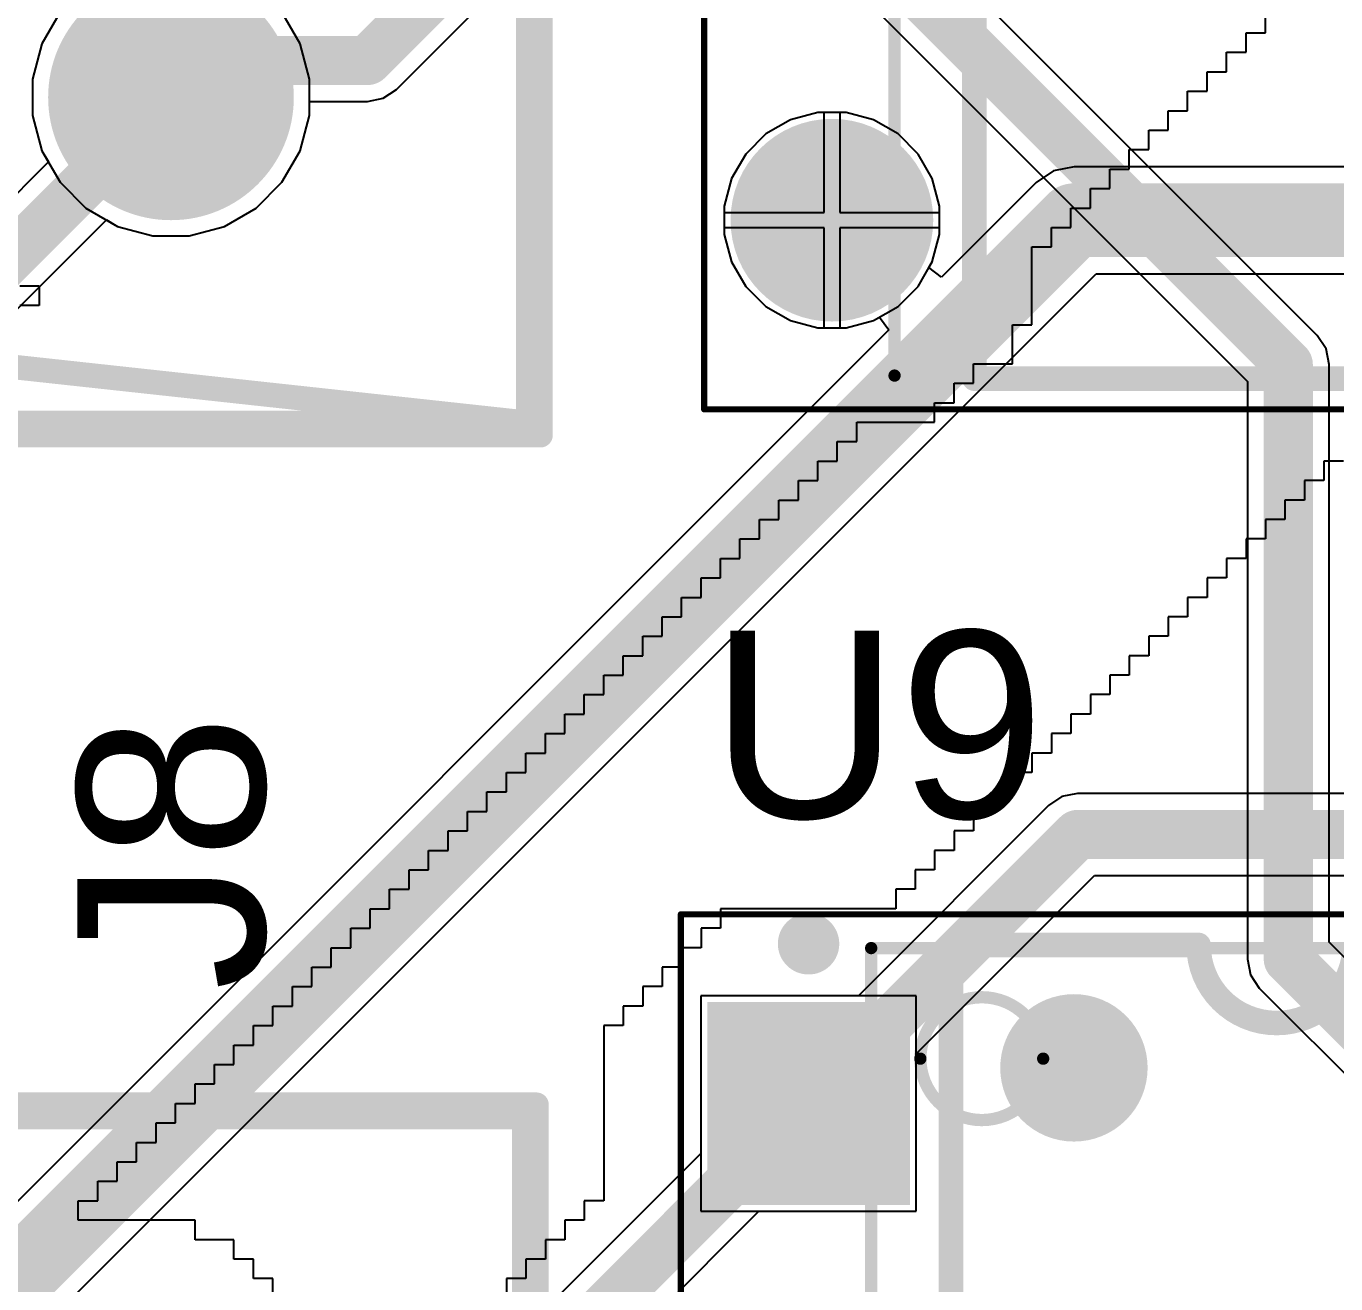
# Model space of a CAD drawing. Header units: inches. Extents: x 1.37 to 7.44, y 1.69 to 5.2.
# Drawn here: x 6.6071 to 7.0268, y 4.3048 to 4.7078 of the extents above; entities that cross this region are included whole.
import ezdxf

# ---------------------------------------------------------------- set-up
doc = ezdxf.new("R2010")
doc.units = ezdxf.units.IN
doc.header["$MEASUREMENT"] = 0
for name, color, linetype in [('Bottom Layer', 5, 'Continuous'), ('Bottom Overlay', 54, 'Continuous'), ('Bottom Solder', 6, 'Continuous'), ('Multi-Layer', 9, 'Continuous'), ('Pad Holes', 156, 'Continuous'), ('Top 3D Body', 56, 'Continuous'), ('Top Assembly', 56, 'Continuous'), ('Top Component Center', 56, 'Continuous'), ('Top Courtyard', 56, 'Continuous'), ('Top Layer', 1, 'Continuous'), ('Top Overlay', 2, 'Continuous'), ('Top Solder', 216, 'Continuous')]:
    doc.layers.add(name, color=color, linetype=linetype)
doc.styles.add('Arial', font='', dxfattribs={"height": 0.2})
doc.styles.get('Arial').set_extended_font_data('Arial')

# ---------------------------------------------------------------- blocks, each defined once
blk = doc.blocks.new('P0008A_9')
at = {"layer": 'Bottom Layer'}
h = blk.add_hatch(color=5, dxfattribs=at)
edge = h.paths.add_edge_path()
edge.add_arc((-0.15, -0.15), 0.02953, 0, 360)
at = {"layer": 'Bottom Solder'}
h = blk.add_hatch(color=6, dxfattribs=at)
edge = h.paths.add_edge_path()
edge.add_arc((-0.15, -0.15), 0.03248, 0, 360)
at = {"layer": 'Multi-Layer'}
h = blk.add_hatch(color=9, dxfattribs=at)
edge = h.paths.add_edge_path()
edge.add_arc((-0.15, -0.15), 0.02953, 0, 360)
at = {"layer": 'Pad Holes'}
h = blk.add_hatch(color=7, dxfattribs=at)
edge = h.paths.add_edge_path()
edge.add_arc((-0.15, -0.15), 0.01772, 0, 360)
at = {"layer": 'Top Layer'}
h = blk.add_hatch(color=1, dxfattribs=at)
edge = h.paths.add_edge_path()
edge.add_arc((-0.15, -0.15), 0.02953, 0, 360)
at = {"layer": 'Top Solder'}
h = blk.add_hatch(color=216, dxfattribs=at)
edge = h.paths.add_edge_path()
edge.add_arc((-0.15, -0.15), 0.03248, 0, 360)
at = {"layer": 'Top 3D Body'}
for points in [[(-0.12992, -0.1998, 0.00394, 0.00394, 0), (-0.12992, 0.1998, 0.00394, 0.00394, 0)], [(-0.12992, -0.1998, 0.00394, 0.00394, 0), (0.12992, -0.1998, 0.00394, 0.00394, 0)]]:
    blk.add_lwpolyline(points, format="xyseb", dxfattribs=at)
blk.add_lwpolyline([(-0.13091, -0.1998, 0.00197, 0.00197, 1), (-0.12894, -0.1998, 0.00197, 0.00197, 1)], format="xyseb", close=True, dxfattribs=at)
blk.add_lwpolyline([(-0.13091, -0.1998, 0.00197, 0.00197, 1), (-0.12894, -0.1998, 0.00197, 0.00197, 1)], format="xyseb", close=True, dxfattribs=at)
at = {"layer": 'Top Courtyard'}
for points in [[(-0.19094, -0.21063, 0.00197, 0.00197, 0), (-0.19094, 0.21063, 0.00197, 0.00197, 0)], [(-0.19094, -0.21063, 0.00197, 0.00197, 0), (0.19094, -0.21063, 0.00197, 0.00197, 0)]]:
    blk.add_lwpolyline(points, format="xyseb", dxfattribs=at)
blk.add_lwpolyline([(-0.19144, -0.21063, 0.000984, 0.000984, 1), (-0.19045, -0.21063, 0.000984, 0.000984, 1)], format="xyseb", close=True, dxfattribs=at)
blk.add_lwpolyline([(-0.19144, -0.21063, 0.000984, 0.000984, 1), (-0.19045, -0.21063, 0.000984, 0.000984, 1)], format="xyseb", close=True, dxfattribs=at)
at = {"layer": 'Top Overlay'}
for points in [[(-0.10433, -0.20079, 0.00787, 0.00787, 0), (-0.10433, 0.20079, 0.00787, 0.00787, 0)], [(-0.10433, -0.20079, 0.00787, 0.00787, 0), (0.10433, -0.20079, 0.00787, 0.00787, 0)]]:
    blk.add_lwpolyline(points, format="xyseb", dxfattribs=at)
blk.add_lwpolyline([(-0.1063, -0.20079, 0.00394, 0.00394, 1), (-0.10236, -0.20079, 0.00394, 0.00394, 1)], format="xyseb", close=True, dxfattribs=at)
blk.add_lwpolyline([(-0.1063, -0.20079, 0.00394, 0.00394, 1), (-0.10236, -0.20079, 0.00394, 0.00394, 1)], format="xyseb", close=True, dxfattribs=at)
blk = doc.blocks.new('P0008A_10')
at = {"layer": 'Bottom Layer'}
blk.add_hatch(color=5, dxfattribs=at).paths.add_polyline_path([(-0.17953, 0.17953), (-0.12047, 0.17953), (-0.12047, 0.12047), (-0.17953, 0.12047)])
at = {"layer": 'Bottom Solder'}
blk.add_hatch(color=6, dxfattribs=at).paths.add_polyline_path([(-0.18248, 0.18248), (-0.11752, 0.18248), (-0.11752, 0.11752), (-0.18248, 0.11752)])
at = {"layer": 'Multi-Layer'}
blk.add_hatch(color=9, dxfattribs=at).paths.add_polyline_path([(-0.17953, 0.17953), (-0.12047, 0.17953), (-0.12047, 0.12047), (-0.17953, 0.12047)])
at = {"layer": 'Pad Holes'}
h = blk.add_hatch(color=7, dxfattribs=at)
edge = h.paths.add_edge_path()
edge.add_arc((-0.15, 0.15), 0.01772, 0, 360)
at = {"layer": 'Top Layer'}
blk.add_hatch(color=1, dxfattribs=at).paths.add_polyline_path([(-0.17953, 0.17953), (-0.12047, 0.17953), (-0.12047, 0.12047), (-0.17953, 0.12047)])
at = {"layer": 'Top Solder'}
blk.add_hatch(color=216, dxfattribs=at).paths.add_polyline_path([(-0.18248, 0.18248), (-0.11752, 0.18248), (-0.11752, 0.11752), (-0.18248, 0.11752)])
at = {"layer": 'Top 3D Body'}
for points in [[(-0.12992, -0.1998, 0.00394, 0.00394, 0), (-0.12992, 0.1998, 0.00394, 0.00394, 0)], [(-0.12992, 0.1998, 0.00394, 0.00394, 0), (0.12992, 0.1998, 0.00394, 0.00394, 0)]]:
    blk.add_lwpolyline(points, format="xyseb", dxfattribs=at)
for points in [[(-0.13091, 0.1998, 0.00197, 0.00197, 1), (-0.12894, 0.1998, 0.00197, 0.00197, 1)], [(-0.13091, 0.1998, 0.00197, 0.00197, 1), (-0.12894, 0.1998, 0.00197, 0.00197, 1)], [(-0.0748, 0.16437, 0.00394, 0.00394, 1), (-0.11417, 0.16437, 0.00394, 0.00394, 1)], [(-0.11516, 0.16437, 0.00197, 0.00197, 1), (-0.11319, 0.16437, 0.00197, 0.00197, 1)], [(-0.07579, 0.16437, 0.00197, 0.00197, 1), (-0.07382, 0.16437, 0.00197, 0.00197, 1)]]:
    blk.add_lwpolyline(points, format="xyseb", close=True, dxfattribs=at)
at = {"layer": 'Top Courtyard'}
for points in [[(-0.19094, -0.21063, 0.00197, 0.00197, 0), (-0.19094, 0.21063, 0.00197, 0.00197, 0)], [(-0.19094, 0.21063, 0.00197, 0.00197, 0), (0.19094, 0.21063, 0.00197, 0.00197, 0)]]:
    blk.add_lwpolyline(points, format="xyseb", dxfattribs=at)
blk.add_lwpolyline([(-0.19144, 0.21063, 0.000984, 0.000984, 1), (-0.19045, 0.21063, 0.000984, 0.000984, 1)], format="xyseb", close=True, dxfattribs=at)
blk.add_lwpolyline([(-0.19144, 0.21063, 0.000984, 0.000984, 1), (-0.19045, 0.21063, 0.000984, 0.000984, 1)], format="xyseb", close=True, dxfattribs=at)
at = {"layer": 'Top Overlay'}
for points in [[(-0.14508, 0.20118, 0.00984, 0.00984, 1), (-0.15492, 0.20118, 0.00984, 0.00984, 1)], [(-0.15738, 0.20118, 0.00492, 0.00492, 1), (-0.15246, 0.20118, 0.00492, 0.00492, 1)], [(-0.14754, 0.20118, 0.00492, 0.00492, 1), (-0.14262, 0.20118, 0.00492, 0.00492, 1)], [(-0.1063, 0.20079, 0.00394, 0.00394, 1), (-0.10236, 0.20079, 0.00394, 0.00394, 1)], [(-0.1063, 0.20079, 0.00394, 0.00394, 1), (-0.10236, 0.20079, 0.00394, 0.00394, 1)], [(-0.02697, 0.20079, 0.00394, 0.00394, 1), (-0.02303, 0.20079, 0.00394, 0.00394, 1)], [(-0.02697, 0.20079, 0.00394, 0.00394, 1), (-0.02303, 0.20079, 0.00394, 0.00394, 1)], [(-0.05315, 0.16142, 0.02362, 0.02362, 1), (-0.07677, 0.16142, 0.02362, 0.02362, 1)], [(-0.08268, 0.16142, 0.01181, 0.01181, 1), (-0.07087, 0.16142, 0.01181, 0.01181, 1)], [(-0.05906, 0.16142, 0.01181, 0.01181, 1), (-0.04724, 0.16142, 0.01181, 0.01181, 1)]]:
    blk.add_lwpolyline(points, format="xyseb", close=True, dxfattribs=at)
for points in [[(-0.10433, -0.20079, 0.00787, 0.00787, 0), (-0.10433, 0.20079, 0.00787, 0.00787, 0)], [(-0.10433, 0.20079, 0.00787, 0.00787, 0), (-0.025, 0.20079, 0.00787, 0.00787, 0)], [(0.025, 0.20079, 0.00787, 0.00787, -1), (-0.025, 0.20079, 0.00787, 0.00787, 0)]]:
    blk.add_lwpolyline(points, format="xyseb", dxfattribs=at)
blk = doc.blocks.new('FP_TO_220_P0A0015988_MFG_16')
at = {"layer": 'Bottom Layer'}
h = blk.add_hatch(color=5, dxfattribs=at)
edge = h.paths.add_edge_path()
edge.add_arc((-0.02392, -0.10039), 0.03937, 0, 360)
at = {"layer": 'Bottom Solder'}
h = blk.add_hatch(color=6, dxfattribs=at)
edge = h.paths.add_edge_path()
edge.add_arc((-0.02392, -0.10039), 0.03937, 0, 360)
at = {"layer": 'Multi-Layer'}
h = blk.add_hatch(color=9, dxfattribs=at)
edge = h.paths.add_edge_path()
edge.add_arc((-0.02392, -0.10039), 0.03937, 0, 360)
at = {"layer": 'Pad Holes'}
h = blk.add_hatch(color=7, dxfattribs=at)
edge = h.paths.add_edge_path()
edge.add_arc((-0.02392, -0.10039), 0.02559, 0, 360)
at = {"layer": 'Top Layer'}
h = blk.add_hatch(color=1, dxfattribs=at)
edge = h.paths.add_edge_path()
edge.add_arc((-0.02392, -0.10039), 0.03937, 0, 360)
at = {"layer": 'Top Solder'}
h = blk.add_hatch(color=216, dxfattribs=at)
edge = h.paths.add_edge_path()
edge.add_arc((-0.02392, -0.10039), 0.03937, 0, 360)
at = {"layer": 'Top 3D Body'}
for points in [[(0.09055, -0.20472, 0.00787, 0.00787, 0), (0.09055, 0.20472, 0.00787, 0.00787, 0)], [(-0.09055, -0.20472, 0.00787, 0.00787, 0), (0.09055, -0.20472, 0.00787, 0.00787, 0)]]:
    blk.add_lwpolyline(points, format="xyseb", dxfattribs=at)
blk.add_lwpolyline([(0.08858, -0.20472, 0.00394, 0.00394, 1), (0.09252, -0.20472, 0.00394, 0.00394, 1)], format="xyseb", close=True, dxfattribs=at)
blk.add_lwpolyline([(0.08858, -0.20472, 0.00394, 0.00394, 1), (0.09252, -0.20472, 0.00394, 0.00394, 1)], format="xyseb", close=True, dxfattribs=at)
at = {"layer": 'Top Assembly'}
for points in [[(0.09449, -0.20866, 0.00787, 0.00787, 0), (0.09449, 0.20866, 0.00787, 0.00787, 0)], [(-0.09449, -0.20866, 0.00787, 0.00787, 0), (0.09449, -0.20866, 0.00787, 0.00787, 0)]]:
    blk.add_lwpolyline(points, format="xyseb", dxfattribs=at)
blk.add_lwpolyline([(0.09252, -0.20866, 0.00394, 0.00394, 1), (0.09646, -0.20866, 0.00394, 0.00394, 1)], format="xyseb", close=True, dxfattribs=at)
blk.add_lwpolyline([(0.09252, -0.20866, 0.00394, 0.00394, 1), (0.09646, -0.20866, 0.00394, 0.00394, 1)], format="xyseb", close=True, dxfattribs=at)
at = {"layer": 'Top Courtyard'}
for points in [[(0.09449, -0.20866, 0.00787, 0.00787, 0), (0.09449, 0.20866, 0.00787, 0.00787, 0)], [(-0.09449, -0.20866, 0.00787, 0.00787, 0), (0.09449, -0.20866, 0.00787, 0.00787, 0)]]:
    blk.add_lwpolyline(points, format="xyseb", dxfattribs=at)
blk.add_lwpolyline([(0.09252, -0.20866, 0.00394, 0.00394, 1), (0.09646, -0.20866, 0.00394, 0.00394, 1)], format="xyseb", close=True, dxfattribs=at)
blk.add_lwpolyline([(0.09252, -0.20866, 0.00394, 0.00394, 1), (0.09646, -0.20866, 0.00394, 0.00394, 1)], format="xyseb", close=True, dxfattribs=at)
at = {"layer": 'Top Overlay'}
for points in [[(0.09055, -0.20472, 0.00787, 0.00787, 0), (0.09055, 0.20472, 0.00787, 0.00787, 0)], [(-0.09055, -0.18504, 0.00787, 0.00787, 0), (0.09055, -0.20472, 0.00787, 0.00787, 0)]]:
    blk.add_lwpolyline(points, format="xyseb", dxfattribs=at)
blk.add_lwpolyline([(0.08858, -0.20472, 0.00394, 0.00394, 1), (0.09252, -0.20472, 0.00394, 0.00394, 1)], format="xyseb", close=True, dxfattribs=at)
blk.add_lwpolyline([(0.08858, -0.20472, 0.00394, 0.00394, 1), (0.09252, -0.20472, 0.00394, 0.00394, 1)], format="xyseb", close=True, dxfattribs=at)
blk = doc.blocks.new('FP_B2B_XH_A_LF_SN_MFG_21')
at = {"layer": 'Bottom Layer'}
blk.add_hatch(color=5, dxfattribs=at).paths.add_polyline_path([(-0.07972, 0.05118), (-0.0187, 0.05118), (-0.0187, -0.00984), (-0.07972, -0.00984)])
h = blk.add_hatch(color=5, dxfattribs=at)
edge = h.paths.add_edge_path()
edge.add_arc((0.04921, 0.02067), 0.03051, 0, 360)
at = {"layer": 'Bottom Solder'}
blk.add_hatch(color=6, dxfattribs=at).paths.add_polyline_path([(-0.07972, 0.05118), (-0.0187, 0.05118), (-0.0187, -0.00984), (-0.07972, -0.00984)])
h = blk.add_hatch(color=6, dxfattribs=at)
edge = h.paths.add_edge_path()
edge.add_arc((0.04921, 0.02067), 0.03051, 0, 360)
at = {"layer": 'Multi-Layer'}
blk.add_hatch(color=9, dxfattribs=at).paths.add_polyline_path([(-0.07972, 0.05118), (-0.0187, 0.05118), (-0.0187, -0.00984), (-0.07972, -0.00984)])
h = blk.add_hatch(color=9, dxfattribs=at)
edge = h.paths.add_edge_path()
edge.add_arc((0.04921, 0.02067), 0.03051, 0, 360)
at = {"layer": 'Pad Holes'}
h = blk.add_hatch(color=7, dxfattribs=at)
edge = h.paths.add_edge_path()
edge.add_arc((-0.04921, 0.02067), 0.01969, 0, 360)
h = blk.add_hatch(color=7, dxfattribs=at)
edge = h.paths.add_edge_path()
edge.add_arc((0.04921, 0.02067), 0.01969, 0, 360)
at = {"layer": 'Top Layer'}
blk.add_hatch(color=1, dxfattribs=at).paths.add_polyline_path([(-0.07972, 0.05118), (-0.0187, 0.05118), (-0.0187, -0.00984), (-0.07972, -0.00984)])
h = blk.add_hatch(color=1, dxfattribs=at)
edge = h.paths.add_edge_path()
edge.add_arc((0.04921, 0.02067), 0.03051, 0, 360)
at = {"layer": 'Top Solder'}
blk.add_hatch(color=216, dxfattribs=at).paths.add_polyline_path([(-0.07972, 0.05118), (-0.0187, 0.05118), (-0.0187, -0.00984), (-0.07972, -0.00984)])
h = blk.add_hatch(color=216, dxfattribs=at)
edge = h.paths.add_edge_path()
edge.add_arc((0.04921, 0.02067), 0.03051, 0, 360)
at = {"layer": 'Top 3D Body'}
for points in [[(-0.14567, 0.11319, 0.00787, 0.00787, 0), (-0.14567, -0.11319, 0.00787, 0.00787, 0)], [(-0.14567, 0.11319, 0.00787, 0.00787, 0), (0.14567, 0.11319, 0.00787, 0.00787, 0)], [(0.14567, 0.11319, 0.00787, 0.00787, 0), (0.14567, -0.11319, 0.00787, 0.00787, 0)], [(-0.14567, -0.11319, 0.00787, 0.00787, 0), (0.14567, -0.11319, 0.00787, 0.00787, 0)]]:
    blk.add_lwpolyline(points, format="xyseb", dxfattribs=at)
for points in [[(-0.14764, 0.11319, 0.00394, 0.00394, 1), (-0.1437, 0.11319, 0.00394, 0.00394, 1)], [(-0.14764, 0.11319, 0.00394, 0.00394, 1), (-0.1437, 0.11319, 0.00394, 0.00394, 1)], [(0.1437, 0.11319, 0.00394, 0.00394, 1), (0.14764, 0.11319, 0.00394, 0.00394, 1)], [(0.1437, 0.11319, 0.00394, 0.00394, 1), (0.14764, 0.11319, 0.00394, 0.00394, 1)], [(-0.14764, -0.11319, 0.00394, 0.00394, 1), (-0.1437, -0.11319, 0.00394, 0.00394, 1)], [(-0.14764, -0.11319, 0.00394, 0.00394, 1), (-0.1437, -0.11319, 0.00394, 0.00394, 1)], [(0.1437, -0.11319, 0.00394, 0.00394, 1), (0.14764, -0.11319, 0.00394, 0.00394, 1)], [(0.1437, -0.11319, 0.00394, 0.00394, 1), (0.14764, -0.11319, 0.00394, 0.00394, 1)]]:
    blk.add_lwpolyline(points, format="xyseb", close=True, dxfattribs=at)
at = {"layer": 'Top Assembly'}
for points in [[(-0.14961, 0.11713, 0.00787, 0.00787, 0), (-0.14961, -0.11713, 0.00787, 0.00787, 0)], [(-0.14961, 0.11713, 0.00787, 0.00787, 0), (0.14961, 0.11713, 0.00787, 0.00787, 0)], [(0.14961, 0.11713, 0.00787, 0.00787, 0), (0.14961, -0.11713, 0.00787, 0.00787, 0)], [(-0.14961, -0.11713, 0.00787, 0.00787, 0), (0.14961, -0.11713, 0.00787, 0.00787, 0)]]:
    blk.add_lwpolyline(points, format="xyseb", dxfattribs=at)
for points in [[(-0.15157, 0.11713, 0.00394, 0.00394, 1), (-0.14764, 0.11713, 0.00394, 0.00394, 1)], [(-0.15157, 0.11713, 0.00394, 0.00394, 1), (-0.14764, 0.11713, 0.00394, 0.00394, 1)], [(0.14764, 0.11713, 0.00394, 0.00394, 1), (0.15157, 0.11713, 0.00394, 0.00394, 1)], [(0.14764, 0.11713, 0.00394, 0.00394, 1), (0.15157, 0.11713, 0.00394, 0.00394, 1)], [(-0.15157, -0.11713, 0.00394, 0.00394, 1), (-0.14764, -0.11713, 0.00394, 0.00394, 1)], [(-0.15157, -0.11713, 0.00394, 0.00394, 1), (-0.14764, -0.11713, 0.00394, 0.00394, 1)], [(0.14764, -0.11713, 0.00394, 0.00394, 1), (0.15157, -0.11713, 0.00394, 0.00394, 1)], [(0.14764, -0.11713, 0.00394, 0.00394, 1), (0.15157, -0.11713, 0.00394, 0.00394, 1)]]:
    blk.add_lwpolyline(points, format="xyseb", close=True, dxfattribs=at)
at = {"layer": 'Top Component Center'}
for points in [[(0, 0.01969, 0.00394, 0.00394, 0), (0, -0.01969, 0.00394, 0.00394, 0)], [(-0.01969, 0, 0.00394, 0.00394, 0), (0.01969, 0, 0.00394, 0.00394, 0)]]:
    blk.add_lwpolyline(points, format="xyseb", dxfattribs=at)
for points in [[(-0.00098, 0.01969, 0.00197, 0.00197, 1), (0.00098, 0.01969, 0.00197, 0.00197, 1)], [(-0.02067, 0, 0.00197, 0.00197, 1), (-0.0187, 0, 0.00197, 0.00197, 1)], [(0.0187, 0, 0.00197, 0.00197, 1), (0.02067, 0, 0.00197, 0.00197, 1)], [(-0.00098, -0.01969, 0.00197, 0.00197, 1), (0.00098, -0.01969, 0.00197, 0.00197, 1)]]:
    blk.add_lwpolyline(points, format="xyseb", close=True, dxfattribs=at)
at = {"layer": 'Top Courtyard'}
for points in [[(-0.14961, 0.11713, 0.00787, 0.00787, 0), (-0.14961, -0.11713, 0.00787, 0.00787, 0)], [(-0.14961, 0.11713, 0.00787, 0.00787, 0), (0.14961, 0.11713, 0.00787, 0.00787, 0)], [(0.14961, 0.11713, 0.00787, 0.00787, 0), (0.14961, -0.11713, 0.00787, 0.00787, 0)], [(-0.14961, -0.11713, 0.00787, 0.00787, 0), (0.14961, -0.11713, 0.00787, 0.00787, 0)]]:
    blk.add_lwpolyline(points, format="xyseb", dxfattribs=at)
for points in [[(-0.15157, 0.11713, 0.00394, 0.00394, 1), (-0.14764, 0.11713, 0.00394, 0.00394, 1)], [(-0.15157, 0.11713, 0.00394, 0.00394, 1), (-0.14764, 0.11713, 0.00394, 0.00394, 1)], [(0.14764, 0.11713, 0.00394, 0.00394, 1), (0.15157, 0.11713, 0.00394, 0.00394, 1)], [(0.14764, 0.11713, 0.00394, 0.00394, 1), (0.15157, 0.11713, 0.00394, 0.00394, 1)], [(-0.15157, -0.11713, 0.00394, 0.00394, 1), (-0.14764, -0.11713, 0.00394, 0.00394, 1)], [(-0.15157, -0.11713, 0.00394, 0.00394, 1), (-0.14764, -0.11713, 0.00394, 0.00394, 1)], [(0.14764, -0.11713, 0.00394, 0.00394, 1), (0.15157, -0.11713, 0.00394, 0.00394, 1)], [(0.14764, -0.11713, 0.00394, 0.00394, 1), (0.15157, -0.11713, 0.00394, 0.00394, 1)]]:
    blk.add_lwpolyline(points, format="xyseb", close=True, dxfattribs=at)
at = {"layer": 'Top Overlay'}
for points in [[(-0.14567, 0.11319, 0.00787, 0.00787, 0), (-0.14567, -0.11319, 0.00787, 0.00787, 0)], [(-0.14567, 0.11319, 0.00787, 0.00787, 0), (0.14567, 0.11319, 0.00787, 0.00787, 0)], [(0.14567, 0.11319, 0.00787, 0.00787, 0), (0.14567, -0.11319, 0.00787, 0.00787, 0)], [(-0.14567, -0.11319, 0.00787, 0.00787, 0), (0.14567, -0.11319, 0.00787, 0.00787, 0)]]:
    blk.add_lwpolyline(points, format="xyseb", dxfattribs=at)
for points in [[(-0.14764, 0.11319, 0.00394, 0.00394, 1), (-0.1437, 0.11319, 0.00394, 0.00394, 1)], [(-0.14764, 0.11319, 0.00394, 0.00394, 1), (-0.1437, 0.11319, 0.00394, 0.00394, 1)], [(0.1437, 0.11319, 0.00394, 0.00394, 1), (0.14764, 0.11319, 0.00394, 0.00394, 1)], [(0.1437, 0.11319, 0.00394, 0.00394, 1), (0.14764, 0.11319, 0.00394, 0.00394, 1)], [(-0.16732, 0.02067, 0.00984, 0.00984, 1), (-0.17717, 0.02067, 0.00984, 0.00984, 1)], [(-0.17963, 0.02067, 0.00492, 0.00492, 1), (-0.1747, 0.02067, 0.00492, 0.00492, 1)], [(-0.16978, 0.02067, 0.00492, 0.00492, 1), (-0.16486, 0.02067, 0.00492, 0.00492, 1)], [(-0.14764, -0.11319, 0.00394, 0.00394, 1), (-0.1437, -0.11319, 0.00394, 0.00394, 1)], [(-0.14764, -0.11319, 0.00394, 0.00394, 1), (-0.1437, -0.11319, 0.00394, 0.00394, 1)], [(0.1437, -0.11319, 0.00394, 0.00394, 1), (0.14764, -0.11319, 0.00394, 0.00394, 1)], [(0.1437, -0.11319, 0.00394, 0.00394, 1), (0.14764, -0.11319, 0.00394, 0.00394, 1)]]:
    blk.add_lwpolyline(points, format="xyseb", close=True, dxfattribs=at)
at = {"layer": 'Top Assembly', "style": 'Arial'}
blk.add_text('J8', height=0.03937, dxfattribs=at).set_placement((-0.00007, 0.00044))

msp = doc.modelspace()

# ---------------------------------------------------------------- linework, layer by layer
at = {"layer": 'Bottom Layer'}
for p, q in [((7.0209, 4.60869), (6.89742, 4.73216)), ((6.87886, 4.7136), (6.99849, 4.59397)), ((6.61804, 4.71228), (6.6122, 4.70217)), ((6.69489, 4.70217), (6.68905, 4.71228)), ((6.6122, 4.70217), (6.60917, 4.69088)), ((6.69791, 4.69088), (6.69489, 4.70217)), ((6.60917, 4.69088), (6.60917, 4.6792)), ((6.69791, 4.6792), (6.69791, 4.69088)), ((6.86081, 4.6802), (6.85203, 4.67784)), ((6.86285, 4.6802), (6.86081, 4.6802)), ((6.86285, 4.64817), (6.86285, 4.6802)), ((6.8699, 4.6802), (6.86785, 4.6802)), ((6.86785, 4.6802), (6.86785, 4.64817)), ((6.87868, 4.67784), (6.8699, 4.6802)), ((6.60917, 4.6792), (6.6122, 4.66791)), ((6.69489, 4.66791), (6.69791, 4.6792)), ((6.85203, 4.67784), (6.84415, 4.6733)), ((6.88655, 4.6733), (6.87868, 4.67784)), ((6.84415, 4.6733), (6.83773, 4.66687)), ((6.89298, 4.66687), (6.88655, 4.6733)), ((6.6122, 4.66791), (6.61427, 4.66433)), ((6.68905, 4.6578), (6.69489, 4.66791)), ((6.61427, 4.66433), (6.56552, 4.61558)), ((6.83773, 4.66687), (6.83318, 4.659)), ((6.89753, 4.659), (6.89298, 4.66687)), ((6.83318, 4.659), (6.83083, 4.65021)), ((6.89988, 4.65021), (6.89753, 4.659)), ((6.68079, 4.64953), (6.68905, 4.6578)), ((6.67067, 4.64369), (6.68079, 4.64953)), ((6.83083, 4.65021), (6.83083, 4.64817)), ((6.83083, 4.64817), (6.86285, 4.64817)), ((6.86785, 4.64817), (6.89988, 4.64817)), ((6.89988, 4.64817), (6.89988, 4.65021)), ((6.58793, 4.60086), (6.63283, 4.64576)), ((6.63283, 4.64576), (6.63642, 4.64369)), ((6.63642, 4.64369), (6.6477, 4.64067)), ((6.65938, 4.64067), (6.67067, 4.64369)), ((6.86285, 4.64317), (6.83083, 4.64317)), ((6.83083, 4.64317), (6.83083, 4.64112)), ((6.86285, 4.61114), (6.86285, 4.64317)), ((6.89988, 4.64317), (6.86785, 4.64317)), ((6.86785, 4.64317), (6.86785, 4.61114)), ((6.89988, 4.64112), (6.89988, 4.64317)), ((6.6477, 4.64067), (6.65938, 4.64067)), ((6.83083, 4.64112), (6.83318, 4.63234)), ((6.89753, 4.63234), (6.89988, 4.64112)), ((6.83318, 4.63234), (6.83773, 4.62447)), ((6.89298, 4.62447), (6.89753, 4.63234)), ((6.83773, 4.62447), (6.84415, 4.61804)), ((6.88655, 4.61804), (6.89298, 4.62447)), ((6.84415, 4.61804), (6.85203, 4.61349)), ((6.87868, 4.61349), (6.88655, 4.61804)), ((6.85203, 4.61349), (6.86081, 4.61114)), ((6.8699, 4.61114), (6.87868, 4.61349)), ((6.86081, 4.61114), (6.86285, 4.61114)), ((6.86785, 4.61114), (6.8699, 4.61114)), ((7.02374, 4.60443), (7.0209, 4.60869)), ((7.02474, 4.59941), (7.02374, 4.60443)), ((7.02474, 4.4143), (7.02474, 4.59941)), ((6.99849, 4.59397), (6.99849, 4.40886)), ((7.14437, 4.29467), (7.02474, 4.4143)), ((6.99849, 4.40886), (6.99949, 4.40383)), ((6.99949, 4.40383), (7.00233, 4.39958)), ((7.00233, 4.39958), (7.1258, 4.27611)), ((6.8924, 4.39713), (6.82335, 4.39713)), ((6.82335, 4.39713), (6.82335, 4.32807)), ((6.8924, 4.32807), (6.8924, 4.39713)), ((6.82335, 4.32807), (6.8924, 4.32807))]:
    msp.add_line(p, q, dxfattribs=at)
for points in [[(6.86535, 4.74567, 0.01575, 0.01575, 0), (7.01161, 4.59941, 0.01575, 0.01575, 0)], [(6.5748, 4.6063, 0.01575, 0.01575, 0), (6.65354, 4.68504, 0.01575, 0.01575, 0)], [(7.01161, 4.40886, 0.01575, 0.01575, 0), (7.01161, 4.59941, 0.01575, 0.01575, 0)], [(7.01161, 4.40886, 0.01575, 0.01575, 0), (7.15787, 4.2626, 0.01575, 0.01575, 0)]]:
    msp.add_lwpolyline(points, format="xyseb", dxfattribs=at)
for points in [[(6.64961, 4.68504, 0.00787, 0.00787, 1), (6.65748, 4.68504, 0.00787, 0.00787, 1)], [(7.00768, 4.59941, 0.00787, 0.00787, 1), (7.01555, 4.59941, 0.00787, 0.00787, 1)], [(7.00768, 4.59941, 0.00787, 0.00787, 1), (7.01555, 4.59941, 0.00787, 0.00787, 1)], [(7.00768, 4.40886, 0.00787, 0.00787, 1), (7.01555, 4.40886, 0.00787, 0.00787, 1)], [(7.00768, 4.40886, 0.00787, 0.00787, 1), (7.01555, 4.40886, 0.00787, 0.00787, 1)]]:
    msp.add_lwpolyline(points, format="xyseb", close=True, dxfattribs=at)
at = {"layer": 'Bottom Overlay'}
for p, q in [((7.00431, 4.7057), (7.00431, 4.71193)), ((6.99807, 4.69946), (6.99807, 4.7057)), ((6.99807, 4.7057), (7.00431, 4.7057)), ((6.99183, 4.69322), (6.99183, 4.69946)), ((6.99183, 4.69946), (6.99807, 4.69946)), ((6.9856, 4.68698), (6.9856, 4.69322)), ((6.9856, 4.69322), (6.99183, 4.69322)), ((6.97936, 4.68075), (6.97936, 4.68698)), ((6.97936, 4.68698), (6.9856, 4.68698)), ((6.97312, 4.67451), (6.97312, 4.68075)), ((6.97312, 4.68075), (6.97936, 4.68075)), ((6.96688, 4.66827), (6.96688, 4.67451)), ((6.96688, 4.67451), (6.97312, 4.67451)), ((6.96065, 4.66203), (6.96065, 4.66827)), ((6.96065, 4.66827), (6.96688, 4.66827)), ((6.95441, 4.6558), (6.95441, 4.66203)), ((6.95441, 4.66203), (6.96065, 4.66203)), ((6.94817, 4.64956), (6.94817, 4.6558)), ((6.94817, 4.6558), (6.95441, 4.6558)), ((6.94193, 4.64332), (6.94193, 4.64956)), ((6.94193, 4.64956), (6.94817, 4.64956)), ((6.9357, 4.63708), (6.9357, 4.64332)), ((6.9357, 4.64332), (6.94193, 4.64332)), ((6.92946, 4.61213), (6.92946, 4.63708)), ((6.92946, 4.63708), (6.9357, 4.63708)), ((6.6051, 4.62461), (6.61134, 4.62461)), ((6.61134, 4.62461), (6.61134, 4.61837)), ((6.61134, 4.61837), (6.6051, 4.61837)), ((6.92322, 4.59966), (6.92322, 4.61213)), ((6.92322, 4.61213), (6.92946, 4.61213)), ((6.91075, 4.59342), (6.91075, 4.59966)), ((6.91075, 4.59966), (6.92322, 4.59966)), ((6.90451, 4.58718), (6.90451, 4.59342)), ((6.90451, 4.59342), (6.91075, 4.59342)), ((6.89827, 4.58094), (6.89827, 4.58718)), ((6.89827, 4.58718), (6.90451, 4.58718)), ((6.87332, 4.57471), (6.87332, 4.58094)), ((6.87332, 4.58094), (6.89827, 4.58094)), ((6.86708, 4.56847), (6.86708, 4.57471)), ((6.86708, 4.57471), (6.87332, 4.57471)), ((6.86084, 4.56223), (6.86084, 4.56847)), ((6.86084, 4.56847), (6.86708, 4.56847)), ((7.02926, 4.56847), (7.02302, 4.56847)), ((7.02302, 4.56847), (7.02302, 4.56223)), ((6.85461, 4.55599), (6.85461, 4.56223)), ((6.85461, 4.56223), (6.86084, 4.56223)), ((7.02302, 4.56223), (7.01678, 4.56223)), ((7.01678, 4.56223), (7.01678, 4.55599)), ((6.84837, 4.54976), (6.84837, 4.55599)), ((6.84837, 4.55599), (6.85461, 4.55599)), ((7.01678, 4.55599), (7.01055, 4.55599)), ((7.01055, 4.55599), (7.01055, 4.54976)), ((6.84213, 4.54352), (6.84213, 4.54976)), ((6.84213, 4.54976), (6.84837, 4.54976)), ((7.01055, 4.54976), (7.00431, 4.54976)), ((7.00431, 4.54976), (7.00431, 4.54352)), ((6.83589, 4.53728), (6.83589, 4.54352)), ((6.83589, 4.54352), (6.84213, 4.54352)), ((7.00431, 4.54352), (6.99807, 4.54352)), ((6.99807, 4.54352), (6.99807, 4.53728)), ((6.82966, 4.53104), (6.82966, 4.53728)), ((6.82966, 4.53728), (6.83589, 4.53728)), ((6.99807, 4.53728), (6.99183, 4.53728)), ((6.99183, 4.53728), (6.99183, 4.53104)), ((6.82342, 4.5248), (6.82342, 4.53104)), ((6.82342, 4.53104), (6.82966, 4.53104)), ((6.99183, 4.53104), (6.9856, 4.53104)), ((6.9856, 4.53104), (6.9856, 4.5248)), ((6.81718, 4.51857), (6.81718, 4.5248)), ((6.81718, 4.5248), (6.82342, 4.5248)), ((6.9856, 4.5248), (6.97936, 4.5248)), ((6.97936, 4.5248), (6.97936, 4.51857)), ((6.81094, 4.51233), (6.81094, 4.51857)), ((6.81094, 4.51857), (6.81718, 4.51857)), ((6.97936, 4.51857), (6.97312, 4.51857)), ((6.97312, 4.51857), (6.97312, 4.51233)), ((6.80471, 4.50609), (6.80471, 4.51233)), ((6.80471, 4.51233), (6.81094, 4.51233)), ((6.97312, 4.51233), (6.96688, 4.51233)), ((6.96688, 4.51233), (6.96688, 4.50609)), ((6.79847, 4.49985), (6.79847, 4.50609)), ((6.79847, 4.50609), (6.80471, 4.50609)), ((6.96688, 4.50609), (6.96065, 4.50609)), ((6.96065, 4.50609), (6.96065, 4.49985)), ((6.79223, 4.49362), (6.79223, 4.49985)), ((6.79223, 4.49985), (6.79847, 4.49985)), ((6.96065, 4.49985), (6.95441, 4.49985)), ((6.95441, 4.49985), (6.95441, 4.49362)), ((6.78599, 4.48738), (6.78599, 4.49362)), ((6.78599, 4.49362), (6.79223, 4.49362)), ((6.95441, 4.49362), (6.94817, 4.49362)), ((6.94817, 4.49362), (6.94817, 4.48738)), ((6.77975, 4.48114), (6.77975, 4.48738)), ((6.77975, 4.48738), (6.78599, 4.48738)), ((6.94817, 4.48738), (6.94193, 4.48738)), ((6.94193, 4.48738), (6.94193, 4.48114)), ((6.77352, 4.4749), (6.77352, 4.48114)), ((6.77352, 4.48114), (6.77975, 4.48114)), ((6.94193, 4.48114), (6.9357, 4.48114)), ((6.9357, 4.48114), (6.9357, 4.4749)), ((6.76728, 4.46867), (6.76728, 4.4749)), ((6.76728, 4.4749), (6.77352, 4.4749)), ((6.9357, 4.4749), (6.92946, 4.4749)), ((6.92946, 4.4749), (6.92946, 4.46867)), ((6.76104, 4.46243), (6.76104, 4.46867)), ((6.76104, 4.46867), (6.76728, 4.46867)), ((6.92946, 4.46867), (6.92322, 4.46867)), ((6.92322, 4.46867), (6.92322, 4.46243)), ((6.7548, 4.45619), (6.7548, 4.46243)), ((6.7548, 4.46243), (6.76104, 4.46243)), ((6.92322, 4.46243), (6.91698, 4.46243)), ((6.91698, 4.46243), (6.91698, 4.45619)), ((6.74857, 4.44995), (6.74857, 4.45619)), ((6.74857, 4.45619), (6.7548, 4.45619)), ((6.91698, 4.45619), (6.91075, 4.45619)), ((6.91075, 4.45619), (6.91075, 4.44995)), ((6.74233, 4.44372), (6.74233, 4.44995)), ((6.74233, 4.44995), (6.74857, 4.44995)), ((6.91075, 4.44995), (6.90451, 4.44995)), ((6.90451, 4.44995), (6.90451, 4.44372)), ((6.73609, 4.43748), (6.73609, 4.44372)), ((6.73609, 4.44372), (6.74233, 4.44372)), ((6.90451, 4.44372), (6.89827, 4.44372)), ((6.89827, 4.44372), (6.89827, 4.43748)), ((6.72985, 4.43124), (6.72985, 4.43748)), ((6.72985, 4.43748), (6.73609, 4.43748)), ((6.89827, 4.43748), (6.89203, 4.43748)), ((6.89203, 4.43748), (6.89203, 4.43124)), ((6.72362, 4.425), (6.72362, 4.43124)), ((6.72362, 4.43124), (6.72985, 4.43124)), ((6.89203, 4.43124), (6.88579, 4.43124)), ((6.88579, 4.43124), (6.88579, 4.425)), ((6.71738, 4.41876), (6.71738, 4.425)), ((6.71738, 4.425), (6.72362, 4.425)), ((6.88579, 4.425), (6.82966, 4.425)), ((6.82966, 4.425), (6.82966, 4.41876)), ((6.71114, 4.41253), (6.71114, 4.41876)), ((6.71114, 4.41876), (6.71738, 4.41876)), ((6.82966, 4.41876), (6.82342, 4.41876)), ((6.82342, 4.41876), (6.82342, 4.41253)), ((6.7049, 4.40629), (6.7049, 4.41253)), ((6.7049, 4.41253), (6.71114, 4.41253)), ((6.82342, 4.41253), (6.81718, 4.41253)), ((6.81718, 4.41253), (6.81718, 4.40629)), ((6.69867, 4.40005), (6.69867, 4.40629)), ((6.69867, 4.40629), (6.7049, 4.40629)), ((6.81718, 4.40629), (6.81094, 4.40629)), ((6.81094, 4.40629), (6.81094, 4.40005)), ((6.69243, 4.39381), (6.69243, 4.40005)), ((6.69243, 4.40005), (6.69867, 4.40005)), ((6.81094, 4.40005), (6.80471, 4.40005)), ((6.80471, 4.40005), (6.80471, 4.39381)), ((6.68619, 4.38758), (6.68619, 4.39381)), ((6.68619, 4.39381), (6.69243, 4.39381)), ((6.80471, 4.39381), (6.79847, 4.39381)), ((6.79847, 4.39381), (6.79847, 4.38758)), ((6.67995, 4.38134), (6.67995, 4.38758)), ((6.67995, 4.38758), (6.68619, 4.38758)), ((6.79847, 4.38758), (6.79223, 4.38758)), ((6.79223, 4.38758), (6.79223, 4.33144)), ((6.67371, 4.3751), (6.67371, 4.38134)), ((6.67371, 4.38134), (6.67995, 4.38134)), ((6.66748, 4.36886), (6.66748, 4.3751)), ((6.66748, 4.3751), (6.67371, 4.3751)), ((6.66124, 4.36263), (6.66124, 4.36886)), ((6.66124, 4.36886), (6.66748, 4.36886)), ((6.655, 4.35639), (6.655, 4.36263)), ((6.655, 4.36263), (6.66124, 4.36263)), ((6.64876, 4.35015), (6.64876, 4.35639)), ((6.64876, 4.35639), (6.655, 4.35639)), ((6.64253, 4.34391), (6.64253, 4.35015)), ((6.64253, 4.35015), (6.64876, 4.35015)), ((6.63629, 4.33768), (6.63629, 4.34391)), ((6.63629, 4.34391), (6.64253, 4.34391)), ((6.63005, 4.33144), (6.63005, 4.33768)), ((6.63005, 4.33768), (6.63629, 4.33768)), ((6.62381, 4.3252), (6.62381, 4.33144)), ((6.62381, 4.33144), (6.63005, 4.33144)), ((6.79223, 4.33144), (6.78599, 4.33144)), ((6.78599, 4.33144), (6.78599, 4.3252)), ((6.66124, 4.3252), (6.62381, 4.3252)), ((6.66124, 4.31896), (6.66124, 4.3252)), ((6.78599, 4.3252), (6.77975, 4.3252)), ((6.77975, 4.3252), (6.77975, 4.31896)), ((6.67371, 4.31896), (6.66124, 4.31896)), ((6.67371, 4.31272), (6.67371, 4.31896)), ((6.77975, 4.31896), (6.77352, 4.31896)), ((6.77352, 4.31896), (6.77352, 4.31272)), ((6.67995, 4.31272), (6.67371, 4.31272)), ((6.67995, 4.30649), (6.67995, 4.31272)), ((6.77352, 4.31272), (6.76728, 4.31272)), ((6.76728, 4.31272), (6.76728, 4.30649)), ((6.68619, 4.30649), (6.67995, 4.30649)), ((6.68619, 4.30025), (6.68619, 4.30649)), ((6.76728, 4.30649), (6.76104, 4.30649)), ((6.76104, 4.30649), (6.76104, 4.30025))]:
    msp.add_line(p, q, dxfattribs=at)
at = {"layer": 'Top Layer'}
for p, q in [((6.72582, 4.68757), (6.85185, 4.8136)), ((6.61804, 4.71228), (6.6122, 4.70217)), ((6.6122, 4.70217), (6.60917, 4.69088)), ((6.60917, 4.69088), (6.60917, 4.6792)), ((6.71654, 4.68372), (6.72156, 4.68472)), ((6.72156, 4.68472), (6.72582, 4.68757)), ((6.69791, 4.6792), (6.69791, 4.68372)), ((6.69791, 4.68372), (6.71654, 4.68372)), ((6.86081, 4.6802), (6.85203, 4.67784)), ((6.8699, 4.6802), (6.86081, 4.6802)), ((6.87868, 4.67784), (6.8699, 4.6802)), ((6.60917, 4.6792), (6.6122, 4.66791)), ((6.69489, 4.66791), (6.69791, 4.6792)), ((6.85203, 4.67784), (6.84415, 4.6733)), ((6.88655, 4.6733), (6.87868, 4.67784)), ((6.84415, 4.6733), (6.83773, 4.66687)), ((6.89298, 4.66687), (6.88655, 4.6733)), ((6.6122, 4.66791), (6.61804, 4.6578)), ((6.68905, 4.6578), (6.69489, 4.66791)), ((6.83773, 4.66687), (6.83318, 4.659)), ((6.89753, 4.659), (6.89298, 4.66687)), ((6.83318, 4.659), (6.83083, 4.65021)), ((6.89988, 4.65021), (6.89753, 4.659)), ((6.9364, 4.6615), (6.93084, 4.65779)), ((6.94296, 4.66281), (6.9364, 4.6615)), ((7.13538, 4.66281), (6.94296, 4.66281)), ((6.61804, 4.6578), (6.6263, 4.64953)), ((6.68079, 4.64953), (6.68905, 4.6578)), ((6.93084, 4.65779), (6.90045, 4.6274)), ((6.6263, 4.64953), (6.63642, 4.64369)), ((6.67067, 4.64369), (6.68079, 4.64953)), ((6.83083, 4.65021), (6.83083, 4.64112)), ((6.89988, 4.64112), (6.89988, 4.65021)), ((6.63642, 4.64369), (6.6477, 4.64067)), ((6.65938, 4.64067), (6.67067, 4.64369)), ((6.6477, 4.64067), (6.65938, 4.64067)), ((6.83083, 4.64112), (6.83318, 4.63234)), ((6.89753, 4.63234), (6.89988, 4.64112)), ((6.83318, 4.63234), (6.83773, 4.62447)), ((6.89645, 4.63047), (6.89753, 4.63234)), ((6.90045, 4.6274), (6.89645, 4.63047)), ((6.6225, 4.30097), (6.95006, 4.62853)), ((6.95006, 4.62853), (7.13538, 4.62853)), ((6.83773, 4.62447), (6.84415, 4.61804)), ((6.84415, 4.61804), (6.85203, 4.61349)), ((6.85203, 4.61349), (6.86081, 4.61114)), ((6.8699, 4.61114), (6.87868, 4.61349)), ((6.87868, 4.61349), (6.88056, 4.61458)), ((6.88056, 4.61458), (6.88363, 4.61058)), ((6.88363, 4.61058), (6.56859, 4.29554)), ((6.86081, 4.61114), (6.8699, 4.61114)), ((6.94409, 4.46195), (6.93907, 4.46095)), ((7.1955, 4.46195), (6.94409, 4.46195)), ((6.93481, 4.4581), (6.87384, 4.39713)), ((6.93907, 4.46095), (6.93481, 4.4581)), ((6.8924, 4.37856), (6.94953, 4.43569)), ((6.94953, 4.43569), (7.19006, 4.43569)), ((6.87384, 4.39713), (6.82335, 4.39713)), ((6.82335, 4.39713), (6.82335, 4.34663)), ((6.8924, 4.32807), (6.8924, 4.37856)), ((6.82335, 4.34663), (6.75332, 4.27661)), ((6.76804, 4.2542), (6.84191, 4.32807)), ((6.84191, 4.32807), (6.8924, 4.32807))]:
    msp.add_line(p, q, dxfattribs=at)
for points in [[(6.71654, 4.69685, 0.01575, 0.01575, 0), (6.86535, 4.84567, 0.01575, 0.01575, 0)], [(6.65354, 4.68504, 0.01575, 0.01575, 0), (6.66535, 4.69685, 0.01575, 0.01575, 0)], [(6.66535, 4.69685, 0.01575, 0.01575, 0), (6.71654, 4.69685, 0.01575, 0.01575, 0)], [(6.58071, 4.28342, 0.02362, 0.02362, 0), (6.94296, 4.64567, 0.02362, 0.02362, 0)], [(6.94296, 4.64567, 0.02362, 0.02362, 0), (7.16535, 4.64567, 0.02362, 0.02362, 0)], [(6.85787, 4.3626, 0.01575, 0.01575, 0), (6.94409, 4.44882, 0.01575, 0.01575, 0)], [(6.94409, 4.44882, 0.01575, 0.01575, 0), (7.1955, 4.44882, 0.01575, 0.01575, 0)], [(6.75876, 4.26348, 0.01575, 0.01575, 0), (6.85787, 4.3626, 0.01575, 0.01575, 0)]]:
    msp.add_lwpolyline(points, format="xyseb", dxfattribs=at)
for points in [[(6.66142, 4.69685, 0.00787, 0.00787, 1), (6.66929, 4.69685, 0.00787, 0.00787, 1)], [(6.66142, 4.69685, 0.00787, 0.00787, 1), (6.66929, 4.69685, 0.00787, 0.00787, 1)], [(6.7126, 4.69685, 0.00787, 0.00787, 1), (6.72047, 4.69685, 0.00787, 0.00787, 1)], [(6.7126, 4.69685, 0.00787, 0.00787, 1), (6.72047, 4.69685, 0.00787, 0.00787, 1)], [(6.64961, 4.68504, 0.00787, 0.00787, 1), (6.65748, 4.68504, 0.00787, 0.00787, 1)], [(6.93705, 4.64567, 0.01181, 0.01181, 1), (6.94886, 4.64567, 0.01181, 0.01181, 1)], [(6.93705, 4.64567, 0.01181, 0.01181, 1), (6.94886, 4.64567, 0.01181, 0.01181, 1)], [(6.94016, 4.44882, 0.00787, 0.00787, 1), (6.94803, 4.44882, 0.00787, 0.00787, 1)], [(6.94016, 4.44882, 0.00787, 0.00787, 1), (6.94803, 4.44882, 0.00787, 0.00787, 1)], [(6.85394, 4.3626, 0.00787, 0.00787, 1), (6.86181, 4.3626, 0.00787, 0.00787, 1)], [(6.85394, 4.3626, 0.00787, 0.00787, 1), (6.86181, 4.3626, 0.00787, 0.00787, 1)]]:
    msp.add_lwpolyline(points, format="xyseb", close=True, dxfattribs=at)

# ---------------------------------------------------------------- block references
for name, p in [('FP_TO_220_P0A0015988_MFG_16', (6.67746, 4.78543)), ('P0008A_9', (7.01535, 4.79567)), ('P0008A_10', (7.00787, 4.2126))]:
    msp.add_blockref(name, p)
at = {"rotation": 90}
msp.add_blockref('FP_B2B_XH_A_LF_SN_MFG_21', (6.65354, 4.2126), dxfattribs=at)

# ---------------------------------------------------------------- texts
at = {"layer": 'Top Overlay', "style": 'Arial'}
msp.add_text('U9', height=0.06, dxfattribs=at).set_placement((6.82637, 4.4541))
msp.add_text('J8', height=0.06, rotation=90, dxfattribs=at).set_placement((6.68353, 4.39884))

doc.saveas('drawing.dxf')
